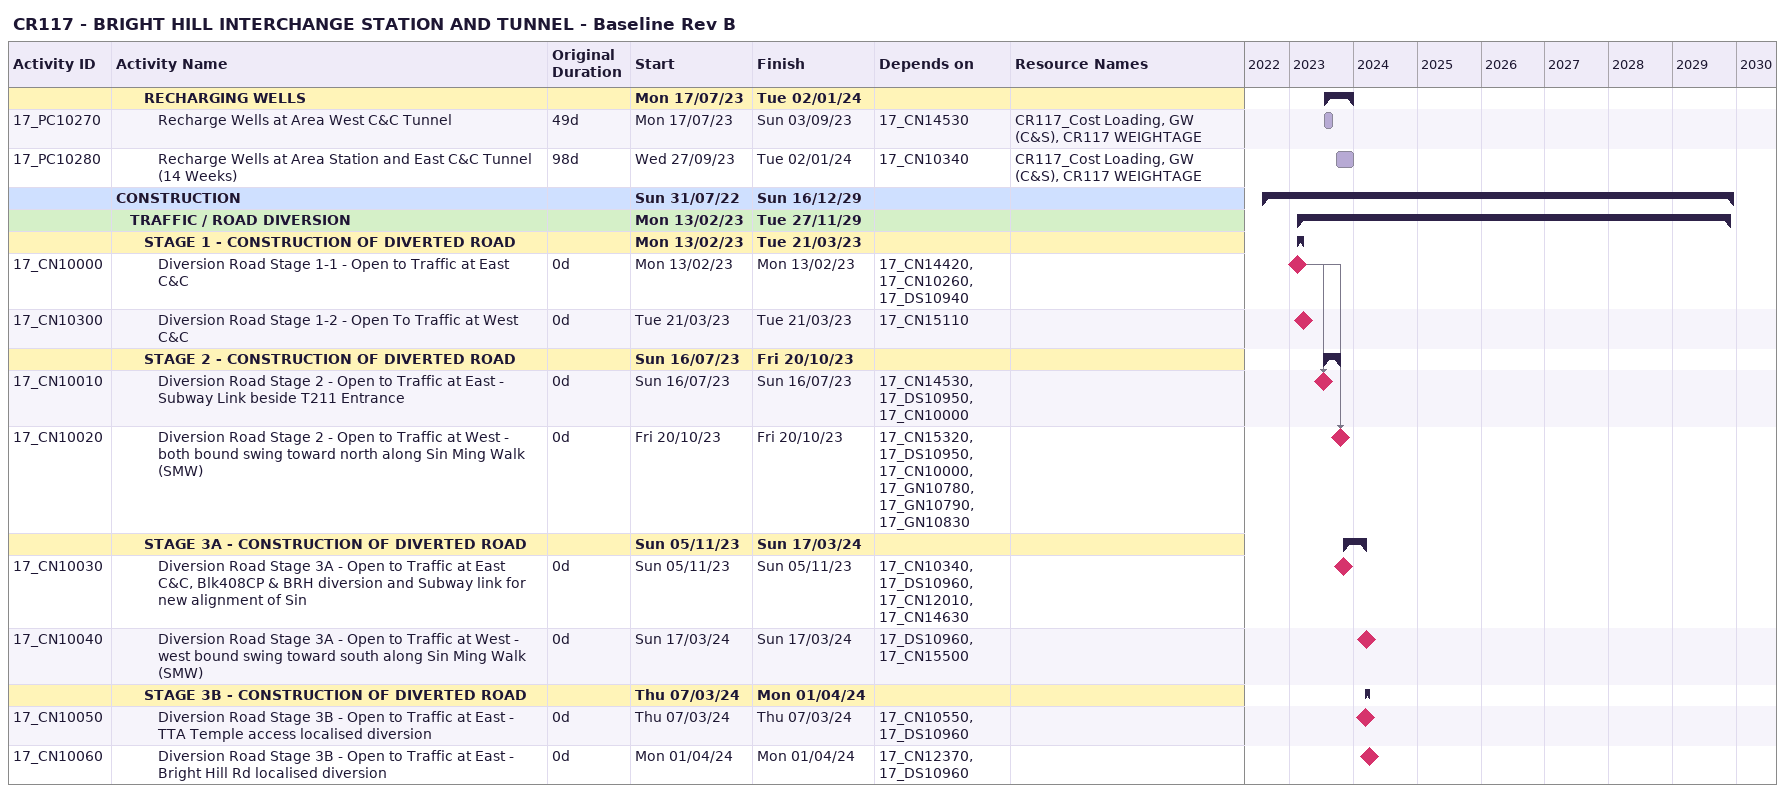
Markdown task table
CR117 - BRIGHT HILL INTERCHANGE STATION AND TUNNEL - Baseline Rev B

| ID | Level | Task | Original duration | Start | Finish | Predecessors | Resources |
|---|---|---|---|---|---|---|---|
|  | 3 | **RECHARGING WELLS** |  | 2023-07-17 | 2024-01-02 |  |  |
| 17_PC10270 | 4 | Recharge Wells at Area West C&C Tunnel | 49d | 2023-07-17 | 2023-09-03 | 17_CN14530 | CR117_Cost Loading, GW (C&S), CR117 WEIGHTAGE |
| 17_PC10280 | 4 | Recharge Wells at Area Station and East C&C Tunnel (14 Weeks) | 98d | 2023-09-27 | 2024-01-02 | 17_CN10340 | CR117_Cost Loading, GW (C&S), CR117 WEIGHTAGE |
|  | 1 | **CONSTRUCTION** |  | 2022-07-31 | 2029-12-16 |  |  |
|  | 2 | **TRAFFIC / ROAD DIVERSION** |  | 2023-02-13 | 2029-11-27 |  |  |
|  | 3 | **STAGE 1 - CONSTRUCTION OF DIVERTED ROAD** |  | 2023-02-13 | 2023-03-21 |  |  |
| 17_CN10000 | 4 | Diversion Road Stage 1-1 - Open to Traffic at East C&C | 0d | 2023-02-13 | 2023-02-13 | 17_CN14420, 17_CN10260, 17_DS10940 |  |
| 17_CN10300 | 4 | Diversion Road Stage 1-2 - Open To Traffic at West C&C | 0d | 2023-03-21 | 2023-03-21 | 17_CN15110 |  |
|  | 3 | **STAGE 2 - CONSTRUCTION OF DIVERTED ROAD** |  | 2023-07-16 | 2023-10-20 |  |  |
| 17_CN10010 | 4 | Diversion Road Stage 2 - Open to Traffic at East - Subway Link beside T211 Entrance | 0d | 2023-07-16 | 2023-07-16 | 17_CN14530, 17_DS10950, 17_CN10000 |  |
| 17_CN10020 | 4 | Diversion Road Stage 2 - Open to Traffic at West - both bound swing toward north along Sin Ming Walk (SMW) | 0d | 2023-10-20 | 2023-10-20 | 17_CN15320, 17_DS10950, 17_CN10000, 17_GN10780, 17_GN10790, 17_GN10830 |  |
|  | 3 | **STAGE 3A - CONSTRUCTION OF DIVERTED ROAD** |  | 2023-11-05 | 2024-03-17 |  |  |
| 17_CN10030 | 4 | Diversion Road Stage 3A - Open to Traffic at East C&C, Blk408CP & BRH diversion and Subway link for new alignment of Sin | 0d | 2023-11-05 | 2023-11-05 | 17_CN10340, 17_DS10960, 17_CN12010, 17_CN14630 |  |
| 17_CN10040 | 4 | Diversion Road Stage 3A - Open to Traffic at West - west bound swing toward south along Sin Ming Walk (SMW) | 0d | 2024-03-17 | 2024-03-17 | 17_DS10960, 17_CN15500 |  |
|  | 3 | **STAGE 3B - CONSTRUCTION OF DIVERTED ROAD** |  | 2024-03-07 | 2024-04-01 |  |  |
| 17_CN10050 | 4 | Diversion Road Stage 3B - Open to Traffic at East - TTA Temple access localised diversion | 0d | 2024-03-07 | 2024-03-07 | 17_CN10550, 17_DS10960 |  |
| 17_CN10060 | 4 | Diversion Road Stage 3B - Open to Traffic at East - Bright Hill Rd localised diversion | 0d | 2024-04-01 | 2024-04-01 | 17_CN12370, 17_DS10960 |  |
